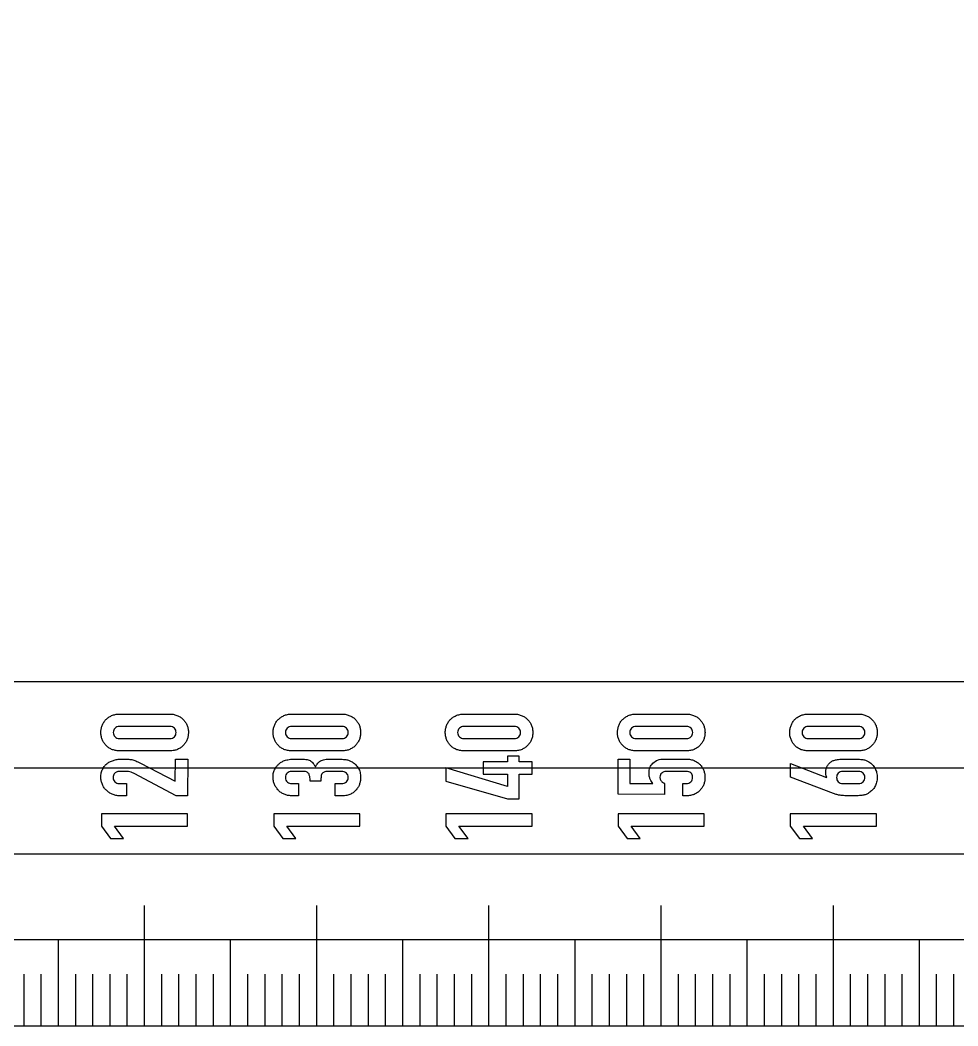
# Model space of a CAD drawing. Header units: millimetres. Extents: x 0 to 736, y 0 to 580.
# Drawn here: x 112.8 to 167.2, y 0 to 58.4 of the extents above; entities that cross this region are included whole.
import ezdxf

# ---------------------------------------------------------------- set-up
doc = ezdxf.new("R2010")
doc.units = ezdxf.units.MM
doc.layers.get('0').update_dxf_attribs({"linetype": 'CONTINUOUS'})

msp = doc.modelspace()

# ---------------------------------------------------------------- linework, layer by layer
for p, q in [((118.539, 18.114), (121.475, 18.112)), ((128.539, 18.114), (131.475, 18.112)), ((138.539, 18.114), (141.475, 18.112)), ((148.539, 18.114), (151.475, 18.112)), ((158.539, 18.114), (161.475, 18.112)), ((121.474, 17.396), (118.539, 17.398)), ((131.474, 17.396), (128.539, 17.398)), ((141.474, 17.396), (138.539, 17.398)), ((151.474, 17.396), (148.539, 17.398)), ((161.474, 17.396), (158.539, 17.398)), ((118.538, 16.696), (121.473, 16.693)), ((128.538, 16.696), (131.473, 16.693)), ((138.538, 16.696), (141.473, 16.693)), ((148.538, 16.696), (151.473, 16.693)), ((158.538, 16.696), (161.473, 16.693)), ((121.473, 15.977), (118.537, 15.979)), ((131.473, 15.977), (128.537, 15.979)), ((141.473, 15.977), (138.537, 15.979)), ((151.473, 15.977), (148.537, 15.979)), ((161.473, 15.977), (158.537, 15.979)), ((119.759, 15.262), (121.787, 14.207)), ((121.787, 14.207), (121.788, 15.499)), ((121.788, 15.499), (122.505, 15.499)), ((122.505, 15.499), (122.503, 13.364)), ((147.503, 13.452), (147.505, 15.503)), ((147.505, 15.503), (148.179, 15.502)), ((148.179, 15.502), (148.178, 14.084)), ((150.18, 15.501), (151.472, 15.5)), ((157.504, 14.442), (157.505, 15.243)), ((157.505, 15.243), (159.604, 14.427)), ((121.829, 13.364), (119.393, 14.658)), ((129.176, 14.785), (128.529, 14.786)), ((131.43, 14.783), (130.713, 14.784)), ((151.458, 14.783), (150.285, 14.784)), ((161.472, 14.783), (160.545, 14.784)), ((118.536, 14.083), (118.943, 14.083)), ((118.943, 14.083), (118.943, 13.367)), ((128.529, 14.083), (128.936, 14.083)), ((128.936, 14.083), (128.936, 13.367)), ((130.243, 14.215), (129.61, 14.216)), ((131.07, 13.365), (131.071, 14.081)), ((131.071, 14.081), (131.443, 14.081)), ((148.178, 14.084), (149.526, 14.083)), ((150.2, 14.082), (150.2, 13.45)), ((151.26, 13.365), (151.261, 14.081)), ((151.261, 14.081), (151.443, 14.081)), ((160.017, 13.499), (157.504, 14.442)), ((159.604, 14.427), (159.618, 14.441)), ((160.544, 14.082), (161.471, 14.081)), ((150.2, 13.45), (147.503, 13.452)), ((118.943, 13.367), (118.549, 13.367)), ((122.503, 13.364), (121.829, 13.364)), ((128.936, 13.367), (128.521, 13.367)), ((131.478, 13.365), (131.07, 13.365)), ((151.471, 13.365), (151.26, 13.365)), ((120, 0), (120, 7)), ((130, 0), (130, 7)), ((140, 0), (140, 7)), ((150, 0), (150, 7)), ((160, 0), (160, 7)), ((115, 0), (115, 5)), ((125, 0), (125, 5)), ((135, 0), (135, 5)), ((145, 0), (145, 5)), ((155, 0), (155, 5)), ((165, 0), (165, 5)), ((113, 0), (113, 3)), ((114, 0), (114, 3)), ((116, 0), (116, 3)), ((117, 0), (117, 3)), ((118, 0), (118, 3)), ((119, 0), (119, 3)), ((121, 0), (121, 3)), ((122, 0), (122, 3)), ((123, 0), (123, 3)), ((124, 0), (124, 3)), ((126, 0), (126, 3)), ((127, 0), (127, 3)), ((128, 0), (128, 3)), ((129, 0), (129, 3)), ((131, 0), (131, 3)), ((132, 0), (132, 3)), ((133, 0), (133, 3)), ((134, 0), (134, 3)), ((136, 0), (136, 3)), ((137, 0), (137, 3)), ((138, 0), (138, 3)), ((139, 0), (139, 3)), ((141, 0), (141, 3)), ((142, 0), (142, 3)), ((143, 0), (143, 3)), ((144, 0), (144, 3)), ((146, 0), (146, 3)), ((147, 0), (147, 3)), ((148, 0), (148, 3)), ((149, 0), (149, 3)), ((151, 0), (151, 3)), ((152, 0), (152, 3)), ((153, 0), (153, 3)), ((154, 0), (154, 3)), ((156, 0), (156, 3)), ((157, 0), (157, 3)), ((158, 0), (158, 3)), ((159, 0), (159, 3)), ((161, 0), (161, 3)), ((162, 0), (162, 3)), ((163, 0), (163, 3)), ((164, 0), (164, 3)), ((166, 0), (166, 3)), ((167, 0), (167, 3))]:
    msp.add_line(p, q)
for points in [[(334.863, 0), (0, 580), (0, 0)], [(326.203, 5), (5, 5), (5, 561.34)], [(317.543, 10), (10, 542.679), (10, 10)], [(308.882, 15), (15, 524.019), (15, 15)], [(300.222, 20), (20, 505.359), (20, 20)], [(141.76, 14.614), (142.504, 14.614), (142.505, 15.33), (141.76, 15.331), (141.761, 15.675), (141.086, 15.675), (141.086, 15.331), (139.661, 15.332), (139.66, 14.616), (141.086, 14.615), (141.085, 13.906), (137.504, 14.983), (137.504, 14.225), (141.084, 13.189), (141.759, 13.189)], [(118.26, 11.605), (122.502, 11.601), (122.502, 12.318), (117.502, 12.322), (117.502, 11.605), (118.028, 10.889), (118.786, 10.888)], [(128.26, 11.605), (132.502, 11.601), (132.502, 12.318), (127.502, 12.322), (127.502, 11.605), (128.028, 10.889), (128.786, 10.888)], [(138.26, 11.605), (142.502, 11.601), (142.502, 12.318), (137.502, 12.322), (137.502, 11.605), (138.028, 10.889), (138.786, 10.888)], [(148.26, 11.605), (152.502, 11.601), (152.502, 12.318), (147.502, 12.322), (147.502, 11.605), (148.028, 10.889), (148.786, 10.888)], [(158.26, 11.605), (162.502, 11.601), (162.502, 12.318), (157.502, 12.322), (157.502, 11.605), (158.028, 10.889), (158.786, 10.888)]]:
    msp.add_lwpolyline(points, close=True)
for points, knots in [([(118.09, 18.023), (118.159, 18.05), (118.304, 18.105), (118.459, 18.111), (118.539, 18.114)], [0, 0, 0, 0, 0.02215211, 0.04613734, 0.04613734, 0.04613734, 0.04613734]), ([(128.09, 18.023), (128.159, 18.05), (128.304, 18.105), (128.459, 18.111), (128.539, 18.114)], [0, 0, 0, 0, 0.02215211, 0.04613734, 0.04613734, 0.04613734, 0.04613734]), ([(138.09, 18.023), (138.159, 18.05), (138.304, 18.105), (138.459, 18.111), (138.539, 18.114)], [0, 0, 0, 0, 0.02215211, 0.04613734, 0.04613734, 0.04613734, 0.04613734]), ([(148.09, 18.023), (148.159, 18.05), (148.304, 18.105), (148.459, 18.111), (148.539, 18.114)], [0, 0, 0, 0, 0.02215211, 0.04613734, 0.04613734, 0.04613734, 0.04613734]), ([(158.09, 18.023), (158.159, 18.05), (158.304, 18.105), (158.459, 18.111), (158.539, 18.114)], [0, 0, 0, 0, 0.02215211, 0.04613734, 0.04613734, 0.04613734, 0.04613734]), ([(117.541, 17.448), (117.568, 17.511), (117.62, 17.637), (117.708, 17.74), (117.752, 17.792)], [0, 0, 0, 0, 0.02041731, 0.04057331, 0.04057331, 0.04057331, 0.04057331]), ([(117.752, 17.792), (117.802, 17.838), (117.902, 17.933), (118.027, 17.993), (118.09, 18.023)], [0, 0, 0, 0, 0.02029925, 0.04112017, 0.04112017, 0.04112017, 0.04112017]), ([(121.475, 18.112), (121.555, 18.109), (121.71, 18.102), (121.855, 18.047), (121.924, 18.02)], [0, 0, 0, 0, 0.02398523, 0.04613736, 0.04613736, 0.04613736, 0.04613736]), ([(121.924, 18.02), (121.987, 17.99), (122.111, 17.93), (122.211, 17.835), (122.261, 17.788)], [0, 0, 0, 0, 0.02082092, 0.04112014, 0.04112014, 0.04112014, 0.04112014]), ([(122.261, 17.788), (122.305, 17.737), (122.394, 17.633), (122.45, 17.507), (122.478, 17.444)], [0, 0, 0, 0, 0.02026349, 0.04091276, 0.04091276, 0.04091276, 0.04091276]), ([(127.541, 17.448), (127.568, 17.511), (127.62, 17.637), (127.708, 17.74), (127.752, 17.792)], [0, 0, 0, 0, 0.02041731, 0.04057331, 0.04057331, 0.04057331, 0.04057331]), ([(127.752, 17.792), (127.802, 17.838), (127.902, 17.933), (128.027, 17.993), (128.09, 18.023)], [0, 0, 0, 0, 0.02029925, 0.04112017, 0.04112017, 0.04112017, 0.04112017]), ([(131.475, 18.112), (131.555, 18.109), (131.71, 18.102), (131.855, 18.047), (131.924, 18.02)], [0, 0, 0, 0, 0.02398523, 0.04613736, 0.04613736, 0.04613736, 0.04613736]), ([(131.924, 18.02), (131.987, 17.99), (132.111, 17.93), (132.211, 17.835), (132.261, 17.788)], [0, 0, 0, 0, 0.02082092, 0.04112014, 0.04112014, 0.04112014, 0.04112014]), ([(132.261, 17.788), (132.305, 17.737), (132.394, 17.633), (132.45, 17.507), (132.478, 17.444)], [0, 0, 0, 0, 0.02026349, 0.04091276, 0.04091276, 0.04091276, 0.04091276]), ([(137.541, 17.448), (137.568, 17.511), (137.62, 17.637), (137.708, 17.74), (137.752, 17.792)], [0, 0, 0, 0, 0.02041731, 0.04057331, 0.04057331, 0.04057331, 0.04057331]), ([(137.752, 17.792), (137.802, 17.838), (137.902, 17.933), (138.027, 17.993), (138.09, 18.023)], [0, 0, 0, 0, 0.02029925, 0.04112017, 0.04112017, 0.04112017, 0.04112017]), ([(141.475, 18.112), (141.555, 18.109), (141.71, 18.102), (141.855, 18.047), (141.924, 18.02)], [0, 0, 0, 0, 0.02398523, 0.04613736, 0.04613736, 0.04613736, 0.04613736]), ([(141.924, 18.02), (141.987, 17.99), (142.111, 17.93), (142.211, 17.835), (142.261, 17.788)], [0, 0, 0, 0, 0.02082092, 0.04112014, 0.04112014, 0.04112014, 0.04112014]), ([(142.261, 17.788), (142.305, 17.737), (142.394, 17.633), (142.45, 17.507), (142.478, 17.444)], [0, 0, 0, 0, 0.02026349, 0.04091276, 0.04091276, 0.04091276, 0.04091276]), ([(147.541, 17.448), (147.568, 17.511), (147.62, 17.637), (147.708, 17.74), (147.752, 17.792)], [0, 0, 0, 0, 0.02041731, 0.04057331, 0.04057331, 0.04057331, 0.04057331]), ([(147.752, 17.792), (147.802, 17.838), (147.902, 17.933), (148.027, 17.993), (148.09, 18.023)], [0, 0, 0, 0, 0.02029925, 0.04112017, 0.04112017, 0.04112017, 0.04112017]), ([(151.475, 18.112), (151.555, 18.109), (151.71, 18.102), (151.855, 18.047), (151.924, 18.02)], [0, 0, 0, 0, 0.02398523, 0.04613736, 0.04613736, 0.04613736, 0.04613736]), ([(151.924, 18.02), (151.987, 17.99), (152.111, 17.93), (152.211, 17.835), (152.261, 17.788)], [0, 0, 0, 0, 0.02082092, 0.04112014, 0.04112014, 0.04112014, 0.04112014]), ([(152.261, 17.788), (152.305, 17.737), (152.394, 17.633), (152.45, 17.507), (152.478, 17.444)], [0, 0, 0, 0, 0.02026349, 0.04091276, 0.04091276, 0.04091276, 0.04091276]), ([(157.541, 17.448), (157.568, 17.511), (157.62, 17.637), (157.708, 17.74), (157.752, 17.792)], [0, 0, 0, 0, 0.02041731, 0.04057331, 0.04057331, 0.04057331, 0.04057331]), ([(157.752, 17.792), (157.802, 17.838), (157.902, 17.933), (158.027, 17.993), (158.09, 18.023)], [0, 0, 0, 0, 0.02029925, 0.04112017, 0.04112017, 0.04112017, 0.04112017]), ([(161.475, 18.112), (161.555, 18.109), (161.71, 18.102), (161.855, 18.047), (161.924, 18.02)], [0, 0, 0, 0, 0.02398523, 0.04613736, 0.04613736, 0.04613736, 0.04613736]), ([(161.924, 18.02), (161.987, 17.99), (162.111, 17.93), (162.211, 17.835), (162.261, 17.788)], [0, 0, 0, 0, 0.02082092, 0.04112014, 0.04112014, 0.04112014, 0.04112014]), ([(162.261, 17.788), (162.305, 17.737), (162.394, 17.633), (162.45, 17.507), (162.478, 17.444)], [0, 0, 0, 0, 0.02026349, 0.04091276, 0.04091276, 0.04091276, 0.04091276]), ([(117.464, 17.048), (117.467, 17.117), (117.473, 17.254), (117.519, 17.384), (117.541, 17.448)], [0, 0, 0, 0, 0.0206313, 0.04096164, 0.04096164, 0.04096164, 0.04096164]), ([(117.541, 16.64), (117.518, 16.706), (117.473, 16.839), (117.467, 16.978), (117.464, 17.048)], [0, 0, 0, 0, 0.02083571, 0.04164184, 0.04164184, 0.04164184, 0.04164184]), ([(118.286, 17.3), (118.255, 17.264), (118.192, 17.192), (118.184, 17.096), (118.18, 17.047)], [0, 0, 0, 0, 0.01373545, 0.02802508, 0.02802508, 0.02802508, 0.02802508]), ([(118.18, 17.047), (118.184, 16.998), (118.192, 16.903), (118.255, 16.83), (118.285, 16.794)], [0, 0, 0, 0, 0.01428969, 0.02802509, 0.02802509, 0.02802509, 0.02802509]), ([(118.539, 17.398), (118.49, 17.394), (118.395, 17.387), (118.322, 17.328), (118.286, 17.3)], [0, 0, 0, 0, 0.01425839, 0.02769774, 0.02769774, 0.02769774, 0.02769774]), ([(121.734, 17.297), (121.696, 17.326), (121.619, 17.384), (121.523, 17.392), (121.474, 17.396)], [0, 0, 0, 0, 0.01388274, 0.02831408, 0.02831408, 0.02831408, 0.02831408]), ([(121.733, 16.791), (121.762, 16.827), (121.821, 16.901), (121.828, 16.996), (121.832, 17.044)], [0, 0, 0, 0, 0.01343932, 0.02769776, 0.02769776, 0.02769776, 0.02769776]), ([(121.832, 17.044), (121.828, 17.093), (121.821, 17.187), (121.762, 17.261), (121.734, 17.297)], [0, 0, 0, 0, 0.01425839, 0.02769774, 0.02769774, 0.02769774, 0.02769774]), ([(122.478, 17.444), (122.499, 17.379), (122.54, 17.249), (122.545, 17.113), (122.548, 17.044)], [0, 0, 0, 0, 0.02018659, 0.04080219, 0.04080219, 0.04080219, 0.04080219]), ([(122.548, 17.044), (122.545, 16.974), (122.539, 16.835), (122.498, 16.703), (122.478, 16.636)], [0, 0, 0, 0, 0.02079057, 0.04148602, 0.04148602, 0.04148602, 0.04148602]), ([(127.464, 17.048), (127.467, 17.117), (127.473, 17.254), (127.519, 17.384), (127.541, 17.448)], [0, 0, 0, 0, 0.0206313, 0.04096164, 0.04096164, 0.04096164, 0.04096164]), ([(127.541, 16.64), (127.518, 16.706), (127.473, 16.839), (127.467, 16.978), (127.464, 17.048)], [0, 0, 0, 0, 0.02083571, 0.04164184, 0.04164184, 0.04164184, 0.04164184]), ([(128.286, 17.3), (128.255, 17.264), (128.192, 17.192), (128.184, 17.096), (128.18, 17.047)], [0, 0, 0, 0, 0.01373545, 0.02802508, 0.02802508, 0.02802508, 0.02802508]), ([(128.18, 17.047), (128.184, 16.998), (128.192, 16.903), (128.255, 16.83), (128.285, 16.794)], [0, 0, 0, 0, 0.01428969, 0.02802509, 0.02802509, 0.02802509, 0.02802509]), ([(128.539, 17.398), (128.49, 17.394), (128.395, 17.387), (128.322, 17.328), (128.286, 17.3)], [0, 0, 0, 0, 0.01425839, 0.02769774, 0.02769774, 0.02769774, 0.02769774]), ([(131.734, 17.297), (131.696, 17.326), (131.619, 17.384), (131.523, 17.392), (131.474, 17.396)], [0, 0, 0, 0, 0.01388274, 0.02831408, 0.02831408, 0.02831408, 0.02831408]), ([(131.733, 16.791), (131.762, 16.827), (131.821, 16.901), (131.828, 16.996), (131.832, 17.044)], [0, 0, 0, 0, 0.01343932, 0.02769776, 0.02769776, 0.02769776, 0.02769776]), ([(131.832, 17.044), (131.828, 17.093), (131.821, 17.187), (131.762, 17.261), (131.734, 17.297)], [0, 0, 0, 0, 0.01425839, 0.02769774, 0.02769774, 0.02769774, 0.02769774]), ([(132.478, 17.444), (132.499, 17.379), (132.54, 17.249), (132.545, 17.113), (132.548, 17.044)], [0, 0, 0, 0, 0.02018659, 0.04080219, 0.04080219, 0.04080219, 0.04080219]), ([(132.548, 17.044), (132.545, 16.974), (132.539, 16.835), (132.498, 16.703), (132.478, 16.636)], [0, 0, 0, 0, 0.02079057, 0.04148602, 0.04148602, 0.04148602, 0.04148602]), ([(137.464, 17.048), (137.467, 17.117), (137.473, 17.254), (137.519, 17.384), (137.541, 17.448)], [0, 0, 0, 0, 0.0206313, 0.04096164, 0.04096164, 0.04096164, 0.04096164]), ([(137.541, 16.64), (137.518, 16.706), (137.473, 16.839), (137.467, 16.978), (137.464, 17.048)], [0, 0, 0, 0, 0.02083571, 0.04164184, 0.04164184, 0.04164184, 0.04164184]), ([(138.286, 17.3), (138.255, 17.264), (138.192, 17.192), (138.184, 17.096), (138.18, 17.047)], [0, 0, 0, 0, 0.01373545, 0.02802508, 0.02802508, 0.02802508, 0.02802508]), ([(138.18, 17.047), (138.184, 16.998), (138.192, 16.903), (138.255, 16.83), (138.285, 16.794)], [0, 0, 0, 0, 0.01428969, 0.02802509, 0.02802509, 0.02802509, 0.02802509]), ([(138.539, 17.398), (138.49, 17.394), (138.395, 17.387), (138.322, 17.328), (138.286, 17.3)], [0, 0, 0, 0, 0.01425839, 0.02769774, 0.02769774, 0.02769774, 0.02769774]), ([(141.734, 17.297), (141.696, 17.326), (141.619, 17.384), (141.523, 17.392), (141.474, 17.396)], [0, 0, 0, 0, 0.01388274, 0.02831408, 0.02831408, 0.02831408, 0.02831408]), ([(141.733, 16.791), (141.762, 16.827), (141.821, 16.901), (141.828, 16.996), (141.832, 17.044)], [0, 0, 0, 0, 0.01343932, 0.02769776, 0.02769776, 0.02769776, 0.02769776]), ([(141.832, 17.044), (141.828, 17.093), (141.821, 17.187), (141.762, 17.261), (141.734, 17.297)], [0, 0, 0, 0, 0.01425839, 0.02769774, 0.02769774, 0.02769774, 0.02769774]), ([(142.478, 17.444), (142.499, 17.379), (142.54, 17.249), (142.545, 17.113), (142.548, 17.044)], [0, 0, 0, 0, 0.02018659, 0.04080219, 0.04080219, 0.04080219, 0.04080219]), ([(142.548, 17.044), (142.545, 16.974), (142.539, 16.835), (142.498, 16.703), (142.478, 16.636)], [0, 0, 0, 0, 0.02079057, 0.04148602, 0.04148602, 0.04148602, 0.04148602]), ([(147.464, 17.048), (147.467, 17.117), (147.473, 17.254), (147.519, 17.384), (147.541, 17.448)], [0, 0, 0, 0, 0.0206313, 0.04096164, 0.04096164, 0.04096164, 0.04096164]), ([(147.541, 16.64), (147.518, 16.706), (147.473, 16.839), (147.467, 16.978), (147.464, 17.048)], [0, 0, 0, 0, 0.02083571, 0.04164184, 0.04164184, 0.04164184, 0.04164184]), ([(148.286, 17.3), (148.255, 17.264), (148.192, 17.192), (148.184, 17.096), (148.18, 17.047)], [0, 0, 0, 0, 0.01373545, 0.02802508, 0.02802508, 0.02802508, 0.02802508]), ([(148.18, 17.047), (148.184, 16.998), (148.192, 16.903), (148.255, 16.83), (148.285, 16.794)], [0, 0, 0, 0, 0.01428969, 0.02802509, 0.02802509, 0.02802509, 0.02802509]), ([(148.539, 17.398), (148.49, 17.394), (148.395, 17.387), (148.322, 17.328), (148.286, 17.3)], [0, 0, 0, 0, 0.01425839, 0.02769774, 0.02769774, 0.02769774, 0.02769774]), ([(151.734, 17.297), (151.696, 17.326), (151.619, 17.384), (151.523, 17.392), (151.474, 17.396)], [0, 0, 0, 0, 0.01388274, 0.02831408, 0.02831408, 0.02831408, 0.02831408]), ([(151.733, 16.791), (151.762, 16.827), (151.821, 16.901), (151.828, 16.996), (151.832, 17.044)], [0, 0, 0, 0, 0.01343932, 0.02769776, 0.02769776, 0.02769776, 0.02769776]), ([(151.832, 17.044), (151.828, 17.093), (151.821, 17.187), (151.762, 17.261), (151.734, 17.297)], [0, 0, 0, 0, 0.01425839, 0.02769774, 0.02769774, 0.02769774, 0.02769774]), ([(152.478, 17.444), (152.499, 17.379), (152.54, 17.249), (152.545, 17.113), (152.548, 17.044)], [0, 0, 0, 0, 0.02018659, 0.04080219, 0.04080219, 0.04080219, 0.04080219]), ([(152.548, 17.044), (152.545, 16.974), (152.539, 16.835), (152.498, 16.703), (152.478, 16.636)], [0, 0, 0, 0, 0.02079057, 0.04148602, 0.04148602, 0.04148602, 0.04148602]), ([(157.464, 17.048), (157.467, 17.117), (157.473, 17.254), (157.519, 17.384), (157.541, 17.448)], [0, 0, 0, 0, 0.0206313, 0.04096164, 0.04096164, 0.04096164, 0.04096164]), ([(157.541, 16.64), (157.518, 16.706), (157.473, 16.839), (157.467, 16.978), (157.464, 17.048)], [0, 0, 0, 0, 0.02083571, 0.04164184, 0.04164184, 0.04164184, 0.04164184]), ([(158.286, 17.3), (158.255, 17.264), (158.192, 17.192), (158.184, 17.096), (158.18, 17.047)], [0, 0, 0, 0, 0.01373545, 0.02802508, 0.02802508, 0.02802508, 0.02802508]), ([(158.18, 17.047), (158.184, 16.998), (158.192, 16.903), (158.255, 16.83), (158.285, 16.794)], [0, 0, 0, 0, 0.01428969, 0.02802509, 0.02802509, 0.02802509, 0.02802509]), ([(158.539, 17.398), (158.49, 17.394), (158.395, 17.387), (158.322, 17.328), (158.286, 17.3)], [0, 0, 0, 0, 0.01425839, 0.02769774, 0.02769774, 0.02769774, 0.02769774]), ([(161.734, 17.297), (161.696, 17.326), (161.619, 17.384), (161.523, 17.392), (161.474, 17.396)], [0, 0, 0, 0, 0.01388274, 0.02831408, 0.02831408, 0.02831408, 0.02831408]), ([(161.733, 16.791), (161.762, 16.827), (161.821, 16.901), (161.828, 16.996), (161.832, 17.044)], [0, 0, 0, 0, 0.01343932, 0.02769776, 0.02769776, 0.02769776, 0.02769776]), ([(161.832, 17.044), (161.828, 17.093), (161.821, 17.187), (161.762, 17.261), (161.734, 17.297)], [0, 0, 0, 0, 0.01425839, 0.02769774, 0.02769774, 0.02769774, 0.02769774]), ([(162.478, 17.444), (162.499, 17.379), (162.54, 17.249), (162.545, 17.113), (162.548, 17.044)], [0, 0, 0, 0, 0.02018659, 0.04080219, 0.04080219, 0.04080219, 0.04080219]), ([(162.548, 17.044), (162.545, 16.974), (162.539, 16.835), (162.498, 16.703), (162.478, 16.636)], [0, 0, 0, 0, 0.02079057, 0.04148602, 0.04148602, 0.04148602, 0.04148602]), ([(117.751, 16.303), (117.707, 16.354), (117.62, 16.456), (117.567, 16.579), (117.541, 16.64)], [0, 0, 0, 0, 0.02001715, 0.03996019, 0.03996019, 0.03996019, 0.03996019]), ([(118.285, 16.794), (118.321, 16.766), (118.395, 16.706), (118.489, 16.699), (118.538, 16.696)], [0, 0, 0, 0, 0.01343938, 0.02769777, 0.02769777, 0.02769777, 0.02769777]), ([(121.473, 16.693), (121.523, 16.697), (121.619, 16.704), (121.696, 16.763), (121.733, 16.791)], [0, 0, 0, 0, 0.01443138, 0.02831409, 0.02831409, 0.02831409, 0.02831409]), ([(122.478, 16.636), (122.449, 16.575), (122.392, 16.452), (122.304, 16.35), (122.26, 16.299)], [0, 0, 0, 0, 0.02018047, 0.04030583, 0.04030583, 0.04030583, 0.04030583]), ([(127.751, 16.303), (127.707, 16.354), (127.62, 16.456), (127.567, 16.579), (127.541, 16.64)], [0, 0, 0, 0, 0.02001715, 0.03996019, 0.03996019, 0.03996019, 0.03996019]), ([(128.285, 16.794), (128.321, 16.766), (128.395, 16.706), (128.489, 16.699), (128.538, 16.696)], [0, 0, 0, 0, 0.01343938, 0.02769777, 0.02769777, 0.02769777, 0.02769777]), ([(131.473, 16.693), (131.523, 16.697), (131.619, 16.704), (131.696, 16.763), (131.733, 16.791)], [0, 0, 0, 0, 0.01443138, 0.02831409, 0.02831409, 0.02831409, 0.02831409]), ([(132.478, 16.636), (132.449, 16.575), (132.392, 16.452), (132.304, 16.35), (132.26, 16.299)], [0, 0, 0, 0, 0.02018047, 0.04030583, 0.04030583, 0.04030583, 0.04030583]), ([(137.751, 16.303), (137.707, 16.354), (137.62, 16.456), (137.567, 16.579), (137.541, 16.64)], [0, 0, 0, 0, 0.02001715, 0.03996019, 0.03996019, 0.03996019, 0.03996019]), ([(138.285, 16.794), (138.321, 16.766), (138.395, 16.706), (138.489, 16.699), (138.538, 16.696)], [0, 0, 0, 0, 0.01343938, 0.02769777, 0.02769777, 0.02769777, 0.02769777]), ([(141.473, 16.693), (141.523, 16.697), (141.619, 16.704), (141.696, 16.763), (141.733, 16.791)], [0, 0, 0, 0, 0.01443138, 0.02831409, 0.02831409, 0.02831409, 0.02831409]), ([(142.478, 16.636), (142.449, 16.575), (142.392, 16.452), (142.304, 16.35), (142.26, 16.299)], [0, 0, 0, 0, 0.02018047, 0.04030583, 0.04030583, 0.04030583, 0.04030583]), ([(147.751, 16.303), (147.707, 16.354), (147.62, 16.456), (147.567, 16.579), (147.541, 16.64)], [0, 0, 0, 0, 0.02001715, 0.03996019, 0.03996019, 0.03996019, 0.03996019]), ([(148.285, 16.794), (148.321, 16.766), (148.395, 16.706), (148.489, 16.699), (148.538, 16.696)], [0, 0, 0, 0, 0.01343938, 0.02769777, 0.02769777, 0.02769777, 0.02769777]), ([(151.473, 16.693), (151.523, 16.697), (151.619, 16.704), (151.696, 16.763), (151.733, 16.791)], [0, 0, 0, 0, 0.01443138, 0.02831409, 0.02831409, 0.02831409, 0.02831409]), ([(152.478, 16.636), (152.449, 16.575), (152.392, 16.452), (152.304, 16.35), (152.26, 16.299)], [0, 0, 0, 0, 0.02018047, 0.04030583, 0.04030583, 0.04030583, 0.04030583]), ([(157.751, 16.303), (157.707, 16.354), (157.62, 16.456), (157.567, 16.579), (157.541, 16.64)], [0, 0, 0, 0, 0.02001715, 0.03996019, 0.03996019, 0.03996019, 0.03996019]), ([(158.285, 16.794), (158.321, 16.766), (158.395, 16.706), (158.489, 16.699), (158.538, 16.696)], [0, 0, 0, 0, 0.01343938, 0.02769777, 0.02769777, 0.02769777, 0.02769777]), ([(161.473, 16.693), (161.523, 16.697), (161.619, 16.704), (161.696, 16.763), (161.733, 16.791)], [0, 0, 0, 0, 0.01443138, 0.02831409, 0.02831409, 0.02831409, 0.02831409]), ([(162.478, 16.636), (162.449, 16.575), (162.392, 16.452), (162.304, 16.35), (162.26, 16.299)], [0, 0, 0, 0, 0.02018047, 0.04030583, 0.04030583, 0.04030583, 0.04030583]), ([(118.088, 16.064), (118.025, 16.096), (117.902, 16.16), (117.801, 16.256), (117.751, 16.303)], [0, 0, 0, 0, 0.02107911, 0.04149265, 0.04149265, 0.04149265, 0.04149265]), ([(118.537, 15.979), (118.457, 15.982), (118.303, 15.988), (118.158, 16.039), (118.088, 16.064)], [0, 0, 0, 0, 0.02396916, 0.04596419, 0.04596419, 0.04596419, 0.04596419]), ([(121.922, 16.061), (121.853, 16.036), (121.707, 15.985), (121.553, 15.98), (121.473, 15.977)], [0, 0, 0, 0, 0.02199503, 0.04596422, 0.04596422, 0.04596422, 0.04596422]), ([(122.26, 16.299), (122.21, 16.252), (122.109, 16.157), (121.985, 16.093), (121.922, 16.061)], [0, 0, 0, 0, 0.02041357, 0.04149264, 0.04149264, 0.04149264, 0.04149264]), ([(128.088, 16.064), (128.025, 16.096), (127.902, 16.16), (127.801, 16.256), (127.751, 16.303)], [0, 0, 0, 0, 0.02107911, 0.04149265, 0.04149265, 0.04149265, 0.04149265]), ([(128.537, 15.979), (128.457, 15.982), (128.303, 15.988), (128.158, 16.039), (128.088, 16.064)], [0, 0, 0, 0, 0.02396916, 0.04596419, 0.04596419, 0.04596419, 0.04596419]), ([(131.922, 16.061), (131.853, 16.036), (131.707, 15.985), (131.553, 15.98), (131.473, 15.977)], [0, 0, 0, 0, 0.02199503, 0.04596422, 0.04596422, 0.04596422, 0.04596422]), ([(132.26, 16.299), (132.21, 16.252), (132.109, 16.157), (131.985, 16.093), (131.922, 16.061)], [0, 0, 0, 0, 0.02041357, 0.04149264, 0.04149264, 0.04149264, 0.04149264]), ([(138.088, 16.064), (138.025, 16.096), (137.902, 16.16), (137.801, 16.256), (137.751, 16.303)], [0, 0, 0, 0, 0.02107911, 0.04149265, 0.04149265, 0.04149265, 0.04149265]), ([(138.537, 15.979), (138.457, 15.982), (138.303, 15.988), (138.158, 16.039), (138.088, 16.064)], [0, 0, 0, 0, 0.02396916, 0.04596419, 0.04596419, 0.04596419, 0.04596419]), ([(141.922, 16.061), (141.853, 16.036), (141.707, 15.985), (141.553, 15.98), (141.473, 15.977)], [0, 0, 0, 0, 0.02199503, 0.04596422, 0.04596422, 0.04596422, 0.04596422]), ([(142.26, 16.299), (142.21, 16.252), (142.109, 16.157), (141.985, 16.093), (141.922, 16.061)], [0, 0, 0, 0, 0.02041357, 0.04149264, 0.04149264, 0.04149264, 0.04149264]), ([(148.088, 16.064), (148.025, 16.096), (147.902, 16.16), (147.801, 16.256), (147.751, 16.303)], [0, 0, 0, 0, 0.02107911, 0.04149265, 0.04149265, 0.04149265, 0.04149265]), ([(148.537, 15.979), (148.457, 15.982), (148.303, 15.988), (148.158, 16.039), (148.088, 16.064)], [0, 0, 0, 0, 0.02396916, 0.04596419, 0.04596419, 0.04596419, 0.04596419]), ([(151.922, 16.061), (151.853, 16.036), (151.707, 15.985), (151.553, 15.98), (151.473, 15.977)], [0, 0, 0, 0, 0.02199503, 0.04596422, 0.04596422, 0.04596422, 0.04596422]), ([(152.26, 16.299), (152.21, 16.252), (152.109, 16.157), (151.985, 16.093), (151.922, 16.061)], [0, 0, 0, 0, 0.02041357, 0.04149264, 0.04149264, 0.04149264, 0.04149264]), ([(158.088, 16.064), (158.025, 16.096), (157.902, 16.16), (157.801, 16.256), (157.751, 16.303)], [0, 0, 0, 0, 0.02107911, 0.04149265, 0.04149265, 0.04149265, 0.04149265]), ([(158.537, 15.979), (158.457, 15.982), (158.303, 15.988), (158.158, 16.039), (158.088, 16.064)], [0, 0, 0, 0, 0.02396916, 0.04596419, 0.04596419, 0.04596419, 0.04596419]), ([(161.922, 16.061), (161.853, 16.036), (161.707, 15.985), (161.553, 15.98), (161.473, 15.977)], [0, 0, 0, 0, 0.02199503, 0.04596422, 0.04596422, 0.04596422, 0.04596422]), ([(162.26, 16.299), (162.21, 16.252), (162.109, 16.157), (161.985, 16.093), (161.922, 16.061)], [0, 0, 0, 0, 0.02041357, 0.04149264, 0.04149264, 0.04149264, 0.04149264]), ([(117.568, 14.92), (117.603, 14.985), (117.675, 15.113), (117.786, 15.209), (117.842, 15.257)], [0, 0, 0, 0, 0.02201537, 0.0437432, 0.0437432, 0.0437432, 0.0437432]), ([(117.842, 15.257), (117.903, 15.296), (118.028, 15.376), (118.17, 15.418), (118.242, 15.439)], [0, 0, 0, 0, 0.02171083, 0.04419715, 0.04419715, 0.04419715, 0.04419715]), ([(118.242, 15.439), (118.319, 15.457), (118.476, 15.495), (118.637, 15.499), (118.72, 15.502)], [0, 0, 0, 0, 0.02365396, 0.04828335, 0.04828335, 0.04828335, 0.04828335]), ([(118.72, 15.502), (118.776, 15.502), (118.879, 15.501), (118.982, 15.497), (119.029, 15.494)], [0, 0, 0, 0, 0.01685484, 0.03090968, 0.03090968, 0.03090968, 0.03090968]), ([(119.029, 15.494), (119.068, 15.492), (119.146, 15.486), (119.222, 15.473), (119.26, 15.466)], [0, 0, 0, 0, 0.01180969, 0.02335546, 0.02335546, 0.02335546, 0.02335546]), ([(119.26, 15.466), (119.298, 15.458), (119.375, 15.441), (119.448, 15.411), (119.485, 15.396)], [0, 0, 0, 0, 0.0115818, 0.02358179, 0.02358179, 0.02358179, 0.02358179]), ([(119.485, 15.396), (119.527, 15.377), (119.619, 15.335), (119.709, 15.288), (119.759, 15.262)], [0, 0, 0, 0, 0.01374547, 0.03046905, 0.03046905, 0.03046905, 0.03046905]), ([(127.582, 14.934), (127.617, 14.993), (127.682, 15.102), (127.773, 15.189), (127.814, 15.229)], [0, 0, 0, 0, 0.02064555, 0.03765692, 0.03765692, 0.03765692, 0.03765692]), ([(127.814, 15.229), (127.841, 15.251), (127.895, 15.294), (127.954, 15.33), (127.982, 15.348)], [0, 0, 0, 0, 0.01064, 0.02067161, 0.02067161, 0.02067161, 0.02067161]), ([(127.982, 15.348), (128.013, 15.366), (128.077, 15.404), (128.148, 15.427), (128.186, 15.439)], [0, 0, 0, 0, 0.01060662, 0.02238105, 0.02238105, 0.02238105, 0.02238105]), ([(128.186, 15.439), (128.282, 15.457), (128.509, 15.5), (128.74, 15.501), (128.874, 15.502)], [0, 0, 0, 0, 0.02917972, 0.06923896, 0.06923896, 0.06923896, 0.06923896]), ([(128.874, 15.502), (128.953, 15.501), (129.093, 15.501), (129.233, 15.491), (129.295, 15.487)], [0, 0, 0, 0, 0.02352792, 0.04216726, 0.04216726, 0.04216726, 0.04216726]), ([(129.295, 15.487), (129.345, 15.484), (129.436, 15.478), (129.523, 15.451), (129.562, 15.438)], [0, 0, 0, 0, 0.01483158, 0.02722704, 0.02722704, 0.02722704, 0.02722704]), ([(129.562, 15.438), (129.598, 15.42), (129.67, 15.384), (129.724, 15.326), (129.752, 15.297)], [0, 0, 0, 0, 0.01195497, 0.02375424, 0.02375424, 0.02375424, 0.02375424]), ([(129.752, 15.297), (129.779, 15.264), (129.842, 15.189), (129.892, 15.105), (129.92, 15.058)], [0, 0, 0, 0, 0.01299634, 0.02926211, 0.02926211, 0.02926211, 0.02926211]), ([(129.92, 15.058), (129.952, 15.109), (130.01, 15.199), (130.084, 15.277), (130.117, 15.311)], [0, 0, 0, 0, 0.01792106, 0.03209272, 0.03209272, 0.03209272, 0.03209272]), ([(130.117, 15.311), (130.149, 15.339), (130.211, 15.396), (130.289, 15.428), (130.328, 15.444)], [0, 0, 0, 0, 0.01261239, 0.02509702, 0.02509702, 0.02509702, 0.02509702]), ([(130.328, 15.444), (130.374, 15.457), (130.473, 15.484), (130.575, 15.49), (130.63, 15.493)], [0, 0, 0, 0, 0.01426487, 0.03066841, 0.03066841, 0.03066841, 0.03066841]), ([(130.63, 15.493), (130.694, 15.495), (130.839, 15.5), (130.984, 15.5), (131.065, 15.5)], [0, 0, 0, 0, 0.01931897, 0.04354713, 0.04354713, 0.04354713, 0.04354713]), ([(131.065, 15.5), (131.14, 15.499), (131.276, 15.499), (131.412, 15.49), (131.472, 15.485)], [0, 0, 0, 0, 0.02247465, 0.04076343, 0.04076343, 0.04076343, 0.04076343]), ([(131.472, 15.485), (131.522, 15.483), (131.611, 15.478), (131.7, 15.464), (131.739, 15.457)], [0, 0, 0, 0, 0.01478478, 0.02685139, 0.02685139, 0.02685139, 0.02685139]), ([(131.739, 15.457), (131.774, 15.45), (131.839, 15.437), (131.9, 15.412), (131.929, 15.401)], [0, 0, 0, 0, 0.01064577, 0.01981037, 0.01981037, 0.01981037, 0.01981037]), ([(131.929, 15.401), (131.955, 15.388), (132.011, 15.361), (132.063, 15.327), (132.09, 15.309)], [0, 0, 0, 0, 0.00887237, 0.01856809, 0.01856809, 0.01856809, 0.01856809]), ([(132.09, 15.309), (132.153, 15.261), (132.281, 15.164), (132.373, 15.032), (132.42, 14.965)], [0, 0, 0, 0, 0.02367027, 0.04793721, 0.04793721, 0.04793721, 0.04793721]), ([(149.295, 14.68), (149.303, 14.794), (149.318, 15.014), (149.454, 15.186), (149.52, 15.269)], [0, 0, 0, 0, 0.03348037, 0.06445093, 0.06445093, 0.06445093, 0.06445093]), ([(149.52, 15.269), (149.608, 15.337), (149.801, 15.485), (150.046, 15.495), (150.18, 15.501)], [0, 0, 0, 0, 0.03243715, 0.07149285, 0.07149285, 0.07149285, 0.07149285]), ([(151.472, 15.5), (151.553, 15.496), (151.708, 15.49), (151.852, 15.435), (151.922, 15.408)], [0, 0, 0, 0, 0.02398523, 0.04613736, 0.04613736, 0.04613736, 0.04613736]), ([(151.922, 15.408), (151.985, 15.377), (152.109, 15.317), (152.209, 15.223), (152.259, 15.176)], [0, 0, 0, 0, 0.02082092, 0.04112014, 0.04112014, 0.04112014, 0.04112014]), ([(159.646, 15.094), (159.678, 15.144), (159.74, 15.242), (159.833, 15.312), (159.878, 15.346)], [0, 0, 0, 0, 0.01773518, 0.03454978, 0.03454978, 0.03454978, 0.03454978]), ([(159.878, 15.346), (159.904, 15.362), (159.953, 15.392), (160.007, 15.413), (160.033, 15.423)], [0, 0, 0, 0, 0.00888455, 0.01729868, 0.01729868, 0.01729868, 0.01729868]), ([(160.033, 15.423), (160.063, 15.433), (160.129, 15.454), (160.198, 15.466), (160.236, 15.472)], [0, 0, 0, 0, 0.00933289, 0.02097041, 0.02097041, 0.02097041, 0.02097041]), ([(160.236, 15.472), (160.284, 15.477), (160.392, 15.487), (160.5, 15.491), (160.56, 15.493)], [0, 0, 0, 0, 0.01444843, 0.03237722, 0.03237722, 0.03237722, 0.03237722]), ([(160.56, 15.493), (160.632, 15.495), (160.793, 15.5), (160.955, 15.5), (161.044, 15.5)], [0, 0, 0, 0, 0.02160053, 0.04846205, 0.04846205, 0.04846205, 0.04846205]), ([(161.044, 15.5), (161.119, 15.5), (161.255, 15.499), (161.391, 15.495), (161.451, 15.493)], [0, 0, 0, 0, 0.02247259, 0.04073864, 0.04073864, 0.04073864, 0.04073864]), ([(161.451, 15.493), (161.499, 15.49), (161.586, 15.486), (161.672, 15.476), (161.711, 15.471)], [0, 0, 0, 0, 0.01424757, 0.02607424, 0.02607424, 0.02607424, 0.02607424]), ([(161.711, 15.471), (161.746, 15.464), (161.811, 15.451), (161.872, 15.426), (161.901, 15.415)], [0, 0, 0, 0, 0.01064577, 0.01981034, 0.01981034, 0.01981034, 0.01981034]), ([(161.901, 15.415), (161.927, 15.404), (161.983, 15.382), (162.035, 15.353), (162.062, 15.338)], [0, 0, 0, 0, 0.00857565, 0.01792173, 0.01792173, 0.01792173, 0.01792173]), ([(162.062, 15.338), (162.135, 15.287), (162.281, 15.185), (162.374, 15.034), (162.42, 14.958)], [0, 0, 0, 0, 0.0263489, 0.05265562, 0.05265562, 0.05265562, 0.05265562]), ([(117.462, 14.442), (117.465, 14.53), (117.471, 14.696), (117.537, 14.848), (117.568, 14.92)], [0, 0, 0, 0, 0.02611626, 0.0492751, 0.0492751, 0.0492751, 0.0492751]), ([(118.234, 14.638), (118.218, 14.61), (118.181, 14.548), (118.179, 14.475), (118.178, 14.435)], [0, 0, 0, 0, 0.00957901, 0.02142518, 0.02142518, 0.02142518, 0.02142518]), ([(118.361, 14.744), (118.336, 14.73), (118.287, 14.704), (118.252, 14.66), (118.234, 14.638)], [0, 0, 0, 0, 0.00828123, 0.01660699, 0.01660699, 0.01660699, 0.01660699]), ([(118.544, 14.779), (118.51, 14.777), (118.448, 14.775), (118.389, 14.754), (118.361, 14.744)], [0, 0, 0, 0, 0.00987058, 0.01869946, 0.01869946, 0.01869946, 0.01869946]), ([(118.733, 14.785), (118.702, 14.785), (118.639, 14.785), (118.576, 14.781), (118.544, 14.779)], [0, 0, 0, 0, 0.00930642, 0.01897666, 0.01897666, 0.01897666, 0.01897666]), ([(119.077, 14.771), (119.025, 14.775), (118.911, 14.784), (118.796, 14.785), (118.733, 14.785)], [0, 0, 0, 0, 0.01566047, 0.03444887, 0.03444887, 0.03444887, 0.03444887]), ([(119.393, 14.658), (119.337, 14.687), (119.237, 14.739), (119.126, 14.761), (119.077, 14.771)], [0, 0, 0, 0, 0.01869959, 0.0336883, 0.0336883, 0.0336883, 0.0336883]), ([(127.462, 14.449), (127.465, 14.541), (127.472, 14.711), (127.547, 14.863), (127.582, 14.934)], [0, 0, 0, 0, 0.02702625, 0.05040295, 0.05040295, 0.05040295, 0.05040295]), ([(128.277, 14.687), (128.248, 14.653), (128.187, 14.58), (128.181, 14.485), (128.178, 14.435)], [0, 0, 0, 0, 0.01314721, 0.0277516, 0.0277516, 0.0277516, 0.0277516]), ([(128.529, 14.786), (128.481, 14.782), (128.386, 14.775), (128.312, 14.716), (128.277, 14.687)], [0, 0, 0, 0, 0.0142584, 0.02769779, 0.02769779, 0.02769779, 0.02769779]), ([(129.534, 14.658), (129.493, 14.695), (129.393, 14.785), (129.257, 14.785), (129.176, 14.785)], [0, 0, 0, 0, 0.01594138, 0.03915606, 0.03915606, 0.03915606, 0.03915606]), ([(129.61, 14.216), (129.611, 14.308), (129.612, 14.461), (129.556, 14.602), (129.534, 14.658)], [0, 0, 0, 0, 0.02728046, 0.04526851, 0.04526851, 0.04526851, 0.04526851]), ([(130.327, 14.672), (130.31, 14.647), (130.273, 14.595), (130.262, 14.531), (130.257, 14.496)], [0, 0, 0, 0, 0.00882188, 0.01912633, 0.01912633, 0.01912633, 0.01912633]), ([(130.713, 14.784), (130.629, 14.784), (130.487, 14.785), (130.373, 14.704), (130.327, 14.672)], [0, 0, 0, 0, 0.02456423, 0.0410941, 0.0410941, 0.0410941, 0.0410941]), ([(131.725, 14.685), (131.683, 14.713), (131.594, 14.774), (131.487, 14.78), (131.43, 14.783)], [0, 0, 0, 0, 0.01493826, 0.03162308, 0.03162308, 0.03162308, 0.03162308]), ([(131.83, 14.432), (131.826, 14.482), (131.819, 14.578), (131.755, 14.65), (131.725, 14.685)], [0, 0, 0, 0, 0.01463495, 0.02808462, 0.02808462, 0.02808462, 0.02808462]), ([(132.42, 14.965), (132.457, 14.887), (132.537, 14.717), (132.543, 14.527), (132.546, 14.424)], [0, 0, 0, 0, 0.02552659, 0.05606275, 0.05606275, 0.05606275, 0.05606275]), ([(149.365, 14.335), (149.344, 14.389), (149.302, 14.5), (149.297, 14.619), (149.295, 14.68)], [0, 0, 0, 0, 0.01715568, 0.03532356, 0.03532356, 0.03532356, 0.03532356]), ([(150.032, 14.686), (150.001, 14.653), (149.939, 14.586), (149.931, 14.494), (149.927, 14.447)], [0, 0, 0, 0, 0.01316716, 0.02676718, 0.02676718, 0.02676718, 0.02676718]), ([(150.285, 14.784), (150.238, 14.78), (150.144, 14.772), (150.069, 14.715), (150.032, 14.686)], [0, 0, 0, 0, 0.01391267, 0.02764696, 0.02764696, 0.02764696, 0.02764696]), ([(151.732, 14.692), (151.694, 14.718), (151.612, 14.776), (151.512, 14.781), (151.458, 14.783)], [0, 0, 0, 0, 0.01361032, 0.02940112, 0.02940112, 0.02940112, 0.02940112]), ([(151.83, 14.446), (151.827, 14.495), (151.821, 14.589), (151.76, 14.659), (151.732, 14.692)], [0, 0, 0, 0, 0.01443133, 0.02714592, 0.02714592, 0.02714592, 0.02714592]), ([(152.259, 15.176), (152.303, 15.124), (152.392, 15.02), (152.448, 14.895), (152.476, 14.832)], [0, 0, 0, 0, 0.02026353, 0.04091276, 0.04091276, 0.04091276, 0.04091276]), ([(152.476, 14.832), (152.497, 14.767), (152.538, 14.637), (152.543, 14.5), (152.546, 14.431)], [0, 0, 0, 0, 0.02018659, 0.04080219, 0.04080219, 0.04080219, 0.04080219]), ([(159.555, 14.743), (159.559, 14.805), (159.566, 14.928), (159.62, 15.039), (159.646, 15.094)], [0, 0, 0, 0, 0.01840054, 0.03659216, 0.03659216, 0.03659216, 0.03659216]), ([(159.576, 14.546), (159.57, 14.575), (159.556, 14.64), (159.555, 14.706), (159.555, 14.743)], [0, 0, 0, 0, 0.00891916, 0.01981672, 0.01981672, 0.01981672, 0.01981672]), ([(160.285, 14.679), (160.256, 14.642), (160.199, 14.57), (160.191, 14.479), (160.187, 14.433)], [0, 0, 0, 0, 0.01358648, 0.02698106, 0.02698106, 0.02698106, 0.02698106]), ([(160.545, 14.784), (160.494, 14.78), (160.396, 14.773), (160.321, 14.71), (160.285, 14.679)], [0, 0, 0, 0, 0.01480769, 0.02868705, 0.02868705, 0.02868705, 0.02868705]), ([(161.732, 14.678), (161.695, 14.708), (161.621, 14.772), (161.523, 14.779), (161.472, 14.783)], [0, 0, 0, 0, 0.01387939, 0.02868708, 0.02868708, 0.02868708, 0.02868708]), ([(161.83, 14.432), (161.826, 14.477), (161.817, 14.569), (161.76, 14.641), (161.732, 14.678)], [0, 0, 0, 0, 0.01339458, 0.02698103, 0.02698103, 0.02698103, 0.02698103]), ([(162.42, 14.958), (162.457, 14.877), (162.533, 14.709), (162.542, 14.526), (162.546, 14.431)], [0, 0, 0, 0, 0.02650753, 0.05460018, 0.05460018, 0.05460018, 0.05460018]), ([(117.553, 14.021), (117.526, 14.088), (117.473, 14.223), (117.465, 14.369), (117.462, 14.442)], [0, 0, 0, 0, 0.02148538, 0.04337434, 0.04337434, 0.04337434, 0.04337434]), ([(118.178, 14.435), (118.181, 14.384), (118.187, 14.289), (118.243, 14.212), (118.269, 14.175)], [0, 0, 0, 0, 0.01474926, 0.02805729, 0.02805729, 0.02805729, 0.02805729]), ([(118.269, 14.175), (118.305, 14.148), (118.384, 14.09), (118.483, 14.086), (118.536, 14.083)], [0, 0, 0, 0, 0.01315776, 0.02877487, 0.02877487, 0.02877487, 0.02877487]), ([(127.546, 14.028), (127.521, 14.095), (127.472, 14.231), (127.465, 14.376), (127.462, 14.449)], [0, 0, 0, 0, 0.02132338, 0.04319473, 0.04319473, 0.04319473, 0.04319473]), ([(127.77, 13.684), (127.726, 13.735), (127.635, 13.84), (127.576, 13.965), (127.546, 14.028)], [0, 0, 0, 0, 0.02037196, 0.04126384, 0.04126384, 0.04126384, 0.04126384]), ([(128.178, 14.435), (128.181, 14.377), (128.187, 14.27), (128.263, 14.195), (128.297, 14.161)], [0, 0, 0, 0, 0.0165978, 0.03082804, 0.03082804, 0.03082804, 0.03082804]), ([(128.297, 14.161), (128.335, 14.138), (128.407, 14.096), (128.49, 14.087), (128.529, 14.083)], [0, 0, 0, 0, 0.01311202, 0.02468579, 0.02468579, 0.02468579, 0.02468579]), ([(130.257, 14.496), (130.253, 14.455), (130.243, 14.362), (130.243, 14.268), (130.243, 14.215)], [0, 0, 0, 0, 0.01233435, 0.02813884, 0.02813884, 0.02813884, 0.02813884]), ([(131.443, 14.081), (131.496, 14.084), (131.598, 14.09), (131.683, 14.146), (131.724, 14.172)], [0, 0, 0, 0, 0.01561713, 0.02999284, 0.02999284, 0.02999284, 0.02999284]), ([(131.724, 14.172), (131.755, 14.208), (131.819, 14.283), (131.826, 14.381), (131.83, 14.432)], [0, 0, 0, 0, 0.01387935, 0.02868706, 0.02868706, 0.02868706, 0.02868706]), ([(132.49, 14.066), (132.468, 14.004), (132.424, 13.88), (132.346, 13.775), (132.307, 13.722)], [0, 0, 0, 0, 0.01952843, 0.03915135, 0.03915135, 0.03915135, 0.03915135]), ([(132.546, 14.424), (132.543, 14.366), (132.538, 14.245), (132.506, 14.127), (132.49, 14.066)], [0, 0, 0, 0, 0.01743725, 0.03634665, 0.03634665, 0.03634665, 0.03634665]), ([(149.526, 14.083), (149.494, 14.119), (149.428, 14.195), (149.386, 14.287), (149.365, 14.335)], [0, 0, 0, 0, 0.01436712, 0.03014919, 0.03014919, 0.03014919, 0.03014919]), ([(149.927, 14.447), (149.928, 14.419), (149.93, 14.365), (149.951, 14.316), (149.962, 14.293)], [0, 0, 0, 0, 0.00847256, 0.01597258, 0.01597258, 0.01597258, 0.01597258]), ([(149.962, 14.293), (149.971, 14.273), (149.99, 14.235), (150.018, 14.203), (150.032, 14.187)], [0, 0, 0, 0, 0.00659938, 0.01271388, 0.01271388, 0.01271388, 0.01271388]), ([(150.032, 14.187), (150.046, 14.174), (150.073, 14.149), (150.107, 14.132), (150.123, 14.124)], [0, 0, 0, 0, 0.00573203, 0.01115458, 0.01115458, 0.01115458, 0.01115458]), ([(150.123, 14.124), (150.14, 14.115), (150.166, 14.1), (150.191, 14.087), (150.2, 14.082)], [0, 0, 0, 0, 0.005814784, 0.008799343, 0.008799343, 0.008799343, 0.008799343]), ([(151.443, 14.081), (151.5, 14.084), (151.605, 14.089), (151.691, 14.15), (151.731, 14.179)], [0, 0, 0, 0, 0.01651123, 0.03099373, 0.03099373, 0.03099373, 0.03099373]), ([(151.731, 14.179), (151.76, 14.217), (151.819, 14.296), (151.826, 14.395), (151.83, 14.446)], [0, 0, 0, 0, 0.01403173, 0.02898241, 0.02898241, 0.02898241, 0.02898241]), ([(152.476, 14.024), (152.447, 13.963), (152.39, 13.84), (152.302, 13.738), (152.258, 13.687)], [0, 0, 0, 0, 0.02018047, 0.04030585, 0.04030585, 0.04030585, 0.04030585]), ([(152.546, 14.431), (152.543, 14.362), (152.537, 14.223), (152.496, 14.09), (152.476, 14.024)], [0, 0, 0, 0, 0.02079051, 0.04148599, 0.04148599, 0.04148599, 0.04148599]), ([(159.618, 14.441), (159.609, 14.455), (159.588, 14.487), (159.58, 14.525), (159.576, 14.546)], [0, 0, 0, 0, 0.00503039, 0.01142092, 0.01142092, 0.01142092, 0.01142092]), ([(160.187, 14.433), (160.191, 14.388), (160.199, 14.296), (160.256, 14.224), (160.285, 14.187)], [0, 0, 0, 0, 0.01339458, 0.02698111, 0.02698111, 0.02698111, 0.02698111]), ([(160.285, 14.187), (160.321, 14.157), (160.396, 14.093), (160.494, 14.086), (160.544, 14.082)], [0, 0, 0, 0, 0.01387935, 0.02868703, 0.02868703, 0.02868703, 0.02868703]), ([(161.471, 14.081), (161.522, 14.085), (161.62, 14.092), (161.695, 14.155), (161.731, 14.186)], [0, 0, 0, 0, 0.01480771, 0.02868704, 0.02868704, 0.02868704, 0.02868704]), ([(161.731, 14.186), (161.76, 14.223), (161.817, 14.295), (161.826, 14.386), (161.83, 14.432)], [0, 0, 0, 0, 0.01358652, 0.02698109, 0.02698109, 0.02698109, 0.02698109]), ([(162.546, 14.431), (162.541, 14.337), (162.532, 14.153), (162.456, 13.986), (162.419, 13.905)], [0, 0, 0, 0, 0.02809265, 0.05460015, 0.05460015, 0.05460015, 0.05460015]), ([(117.784, 13.684), (117.738, 13.733), (117.643, 13.834), (117.583, 13.958), (117.553, 14.021)], [0, 0, 0, 0, 0.02029923, 0.04112014, 0.04112014, 0.04112014, 0.04112014]), ([(118.128, 13.452), (118.065, 13.482), (117.939, 13.543), (117.836, 13.637), (117.784, 13.684)], [0, 0, 0, 0, 0.02097506, 0.04167795, 0.04167795, 0.04167795, 0.04167795]), ([(118.549, 13.367), (118.476, 13.37), (118.331, 13.377), (118.195, 13.427), (118.128, 13.452)], [0, 0, 0, 0, 0.02187136, 0.04319471, 0.04319471, 0.04319471, 0.04319471]), ([(128.107, 13.452), (128.044, 13.482), (127.92, 13.542), (127.82, 13.637), (127.77, 13.684)], [0, 0, 0, 0, 0.02082092, 0.04112014, 0.04112014, 0.04112014, 0.04112014]), ([(128.521, 13.367), (128.45, 13.371), (128.307, 13.378), (128.174, 13.427), (128.107, 13.452)], [0, 0, 0, 0, 0.02134719, 0.04250294, 0.04250294, 0.04250294, 0.04250294]), ([(131.976, 13.463), (131.902, 13.434), (131.741, 13.373), (131.57, 13.367), (131.478, 13.365)], [0, 0, 0, 0, 0.02381759, 0.05114045, 0.05114045, 0.05114045, 0.05114045]), ([(132.307, 13.722), (132.26, 13.672), (132.164, 13.569), (132.04, 13.499), (131.976, 13.463)], [0, 0, 0, 0, 0.02036063, 0.04222777, 0.04222777, 0.04222777, 0.04222777]), ([(151.92, 13.449), (151.851, 13.424), (151.705, 13.373), (151.551, 13.368), (151.471, 13.365)], [0, 0, 0, 0, 0.02199505, 0.04596421, 0.04596421, 0.04596421, 0.04596421]), ([(152.258, 13.687), (152.208, 13.64), (152.107, 13.545), (151.983, 13.481), (151.92, 13.449)], [0, 0, 0, 0, 0.02041353, 0.04149265, 0.04149265, 0.04149265, 0.04149265]), ([(160.207, 13.436), (160.176, 13.446), (160.112, 13.466), (160.049, 13.488), (160.017, 13.499)], [0, 0, 0, 0, 0.00977172, 0.01998755, 0.01998755, 0.01998755, 0.01998755]), ([(161.899, 13.442), (161.871, 13.433), (161.809, 13.413), (161.744, 13.404), (161.71, 13.4)], [0, 0, 0, 0, 0.00894676, 0.01945262, 0.01945262, 0.01945262, 0.01945262]), ([(162.061, 13.533), (162.034, 13.515), (161.982, 13.482), (161.926, 13.455), (161.899, 13.442)], [0, 0, 0, 0, 0.00969571, 0.01856811, 0.01856811, 0.01856811, 0.01856811]), ([(162.419, 13.905), (162.371, 13.831), (162.275, 13.685), (162.132, 13.583), (162.061, 13.533)], [0, 0, 0, 0, 0.0260885, 0.05205386, 0.05205386, 0.05205386, 0.05205386]), ([(160.396, 13.394), (160.363, 13.399), (160.299, 13.408), (160.236, 13.427), (160.207, 13.436)], [0, 0, 0, 0, 0.01015986, 0.01944475, 0.01944475, 0.01944475, 0.01944475]), ([(160.663, 13.372), (160.615, 13.375), (160.526, 13.379), (160.437, 13.389), (160.396, 13.394)], [0, 0, 0, 0, 0.01442281, 0.02677342, 0.02677342, 0.02677342, 0.02677342]), ([(161.042, 13.365), (160.972, 13.365), (160.846, 13.366), (160.719, 13.37), (160.663, 13.372)], [0, 0, 0, 0, 0.02106817, 0.0379303, 0.0379303, 0.0379303, 0.0379303]), ([(161.45, 13.372), (161.389, 13.37), (161.253, 13.365), (161.117, 13.365), (161.042, 13.365)], [0, 0, 0, 0, 0.01826605, 0.04073864, 0.04073864, 0.04073864, 0.04073864]), ([(161.71, 13.4), (161.67, 13.393), (161.584, 13.379), (161.497, 13.374), (161.45, 13.372)], [0, 0, 0, 0, 0.01189297, 0.02615241, 0.02615241, 0.02615241, 0.02615241])]:
    msp.add_open_spline(points, degree=3, knots=knots)

doc.saveas('drawing.dxf')
